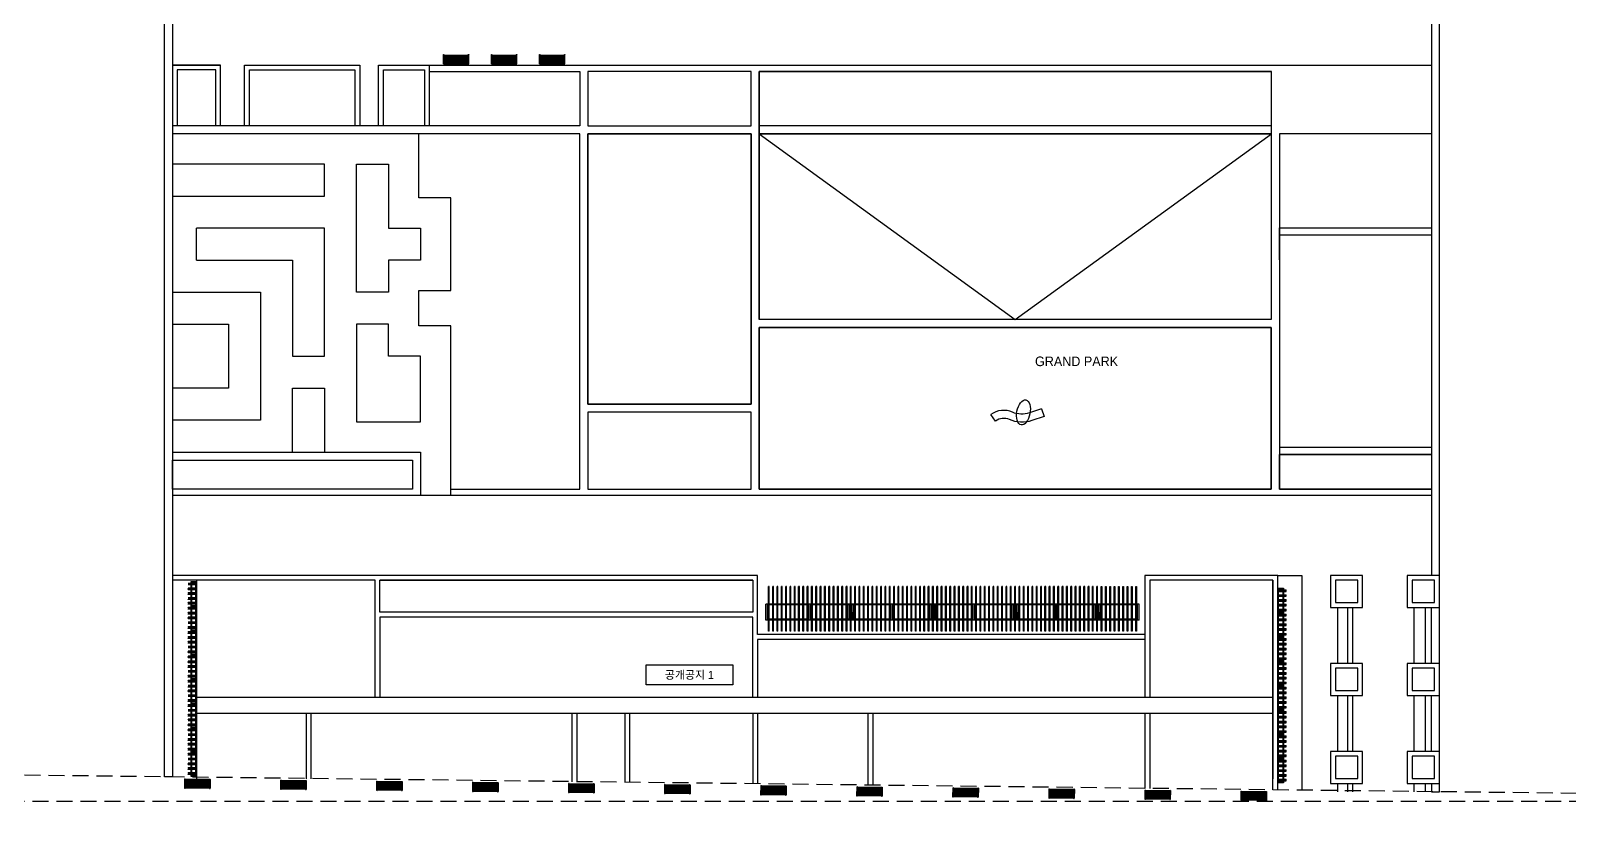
# Model space of a CAD drawing. Header units: millimetres. Extents: x -7616 to 421613, y 91067 to 341353.
# Drawn here: x 202489 to 298608, y 147866 to 196713 of the extents above; entities that cross this region are included whole.
import ezdxf
from ezdxf.enums import TextEntityAlignment as Align

# ---------------------------------------------------------------- set-up
doc = ezdxf.new("R2010")
doc.units = ezdxf.units.MM
doc.header["$LTSCALE"] = 500
doc.header["$MEASUREMENT"] = 0
doc.linetypes.add('H0', pattern=[0.3, 0.2, -0.1])
doc.linetypes.add('HOON1', pattern=[3, 2, -1])
doc.layers.get('0').update_dxf_attribs({"linetype": 'CONTINUOUS'})
for name, color, linetype in [('e-plan', 9, 'CONTINUOUS'), ('e-room-box', 7, 'CONTINUOUS'), ('e-text', 6, 'CONTINUOUS')]:
    doc.layers.add(name, color=color, linetype=linetype)
doc.styles.add('돋움', font='Dotum.ttf')

# ---------------------------------------------------------------- blocks, each defined once
blk = doc.blocks.new('파고라A')
at = {"layer": 'e-plan'}
for p, q in [((-2750, 1000), (-2750, 0)), ((-2750, 1000), (-2650, 1000)), ((-2650, 1000), (-2650, 0)), ((-2650, 1000), (-2590, 1000)), ((-2650, 517), (-2650, 1000)), ((-2650, 1000), (-2610, 1000)), ((-2590, 1700), (-2590, -1100)), ((-2590, 1700), (-2540, 1700)), ((-2540, 1700), (-2540, -1100)), ((-2540, 1000), (-2320, 1000)), ((-2320, 1700), (-2320, -1100)), ((-2320, 1700), (-2270, 1700)), ((-2270, 1700), (-2270, -1100)), ((-2270, 1000), (-2050, 1000)), ((-2050, 1700), (-2050, -1100)), ((-2050, 1700), (-2000, 1700)), ((-2000, 1700), (-2000, -1100)), ((-2000, 1000), (-1780, 1000)), ((-1780, 1700), (-1780, -1100)), ((-1780, 1700), (-1730, 1700)), ((-1730, 1700), (-1730, -1100)), ((-1730, 1000), (-1510, 1000)), ((-1510, 1700), (-1510, -1100)), ((-1510, 1700), (-1460, 1700)), ((-1460, 1700), (-1460, -1100)), ((-1460, 1000), (-1240, 1000)), ((-1240, 1700), (-1240, -1100)), ((-1240, 1700), (-1190, 1700)), ((-1190, 1700), (-1190, -1100)), ((-1190, 1000), (-970, 1000)), ((-970, 1700), (-970, -1100)), ((-970, 1700), (-920, 1700)), ((-920, 1700), (-920, -1100)), ((-920, 1000), (-700, 1000)), ((-700, 1700), (-700, -1100)), ((-700, 1700), (-650, 1700)), ((-650, 1700), (-650, -1100)), ((-650, 1000), (-430, 1000)), ((-430, 1700), (-430, -1100)), ((-430, 1700), (-380, 1700)), ((-380, 1700), (-380, -1100)), ((-380, 1000), (-160, 1000)), ((-160, 1700), (-160, -1100)), ((-160, 1700), (-110, 1700)), ((-110, 1700), (-110, -1100)), ((-110, 1000), (-50, 1000)), ((-90, 1000), (-50, 1000)), ((-50, 1000), (-50, 0)), ((-50, 1000), (50, 1000)), ((-50, 1000), (-50, 517)), ((50, 1000), (50, 0)), ((50, 1000), (110, 1000)), ((50, 1000), (90, 1000)), ((110, 1700), (110, -1100)), ((110, 1700), (160, 1700)), ((160, 1700), (160, -1100)), ((160, 1000), (380, 1000)), ((380, 1700), (380, -1100)), ((380, 1700), (430, 1700)), ((430, 1700), (430, -1100)), ((430, 1000), (650, 1000)), ((650, 1700), (650, -1100)), ((650, 1700), (700, 1700)), ((700, 1700), (700, -1100)), ((700, 1000), (920, 1000)), ((920, 1700), (920, -1100)), ((920, 1700), (970, 1700)), ((970, 1700), (970, -1100)), ((970, 1000), (1190, 1000)), ((1190, 1700), (1190, -1100)), ((1190, 1700), (1240, 1700)), ((1240, 1700), (1240, -1100)), ((1240, 1000), (1460, 1000)), ((1460, 1700), (1460, -1100)), ((1460, 1700), (1510, 1700)), ((1510, 1700), (1510, -1100)), ((1510, 1000), (1730, 1000)), ((1730, 1700), (1730, -1100)), ((1730, 1700), (1780, 1700)), ((1780, 1700), (1780, -1100)), ((1780, 1000), (2000, 1000)), ((2000, 1700), (2000, -1100)), ((2000, 1700), (2050, 1700)), ((2050, 1700), (2050, -1100)), ((2050, 1000), (2270, 1000)), ((2270, 1700), (2270, -1100)), ((2270, 1700), (2320, 1700)), ((2320, 1700), (2320, -1100)), ((2320, 1000), (2540, 1000)), ((2540, 1700), (2540, -1100)), ((2540, 1700), (2590, 1700)), ((2590, 1700), (2590, -1100)), ((2590, 1000), (2650, 1000)), ((2610, 1000), (2650, 1000)), ((2650, 1000), (2650, 0)), ((2650, 1000), (2750, 1000)), ((2650, 1000), (2650, 517)), ((2750, 1000), (2750, 0)), ((-2750, 0), (-2650, 0)), ((-2650, 950), (-2590, 950)), ((-2650, 50), (-2590, 50)), ((-2650, 0), (-2590, 0)), ((-2540, 950), (-2320, 950)), ((-2540, 50), (-2320, 50)), ((-2540, 0), (-2320, 0)), ((-2270, 950), (-2050, 950)), ((-2270, 50), (-2050, 50)), ((-2270, 0), (-2050, 0)), ((-2000, 950), (-1780, 950)), ((-2000, 50), (-1780, 50)), ((-2000, 0), (-1780, 0)), ((-1730, 950), (-1510, 950)), ((-1730, 50), (-1510, 50)), ((-1730, 0), (-1510, 0)), ((-1460, 950), (-1240, 950)), ((-1460, 50), (-1240, 50)), ((-1460, 0), (-1240, 0)), ((-1190, 950), (-970, 950)), ((-1190, 50), (-970, 50)), ((-1190, 0), (-970, 0)), ((-920, 950), (-700, 950)), ((-920, 50), (-700, 50)), ((-920, 0), (-700, 0)), ((-650, 950), (-430, 950)), ((-650, 50), (-430, 50)), ((-650, 0), (-430, 0)), ((-380, 950), (-160, 950)), ((-380, 50), (-160, 50)), ((-380, 0), (-160, 0)), ((-110, 950), (-50, 950)), ((-110, 50), (-50, 50)), ((-110, 0), (-50, 0)), ((-50, 0), (50, 0)), ((50, 950), (110, 950)), ((50, 50), (110, 50)), ((50, 0), (110, 0)), ((160, 950), (380, 950)), ((160, 50), (380, 50)), ((160, 0), (380, 0)), ((430, 950), (650, 950)), ((430, 50), (650, 50)), ((430, 0), (650, 0)), ((700, 950), (920, 950)), ((700, 50), (920, 50)), ((700, 0), (920, 0)), ((970, 950), (1190, 950)), ((970, 50), (1190, 50)), ((970, 0), (1190, 0)), ((1240, 950), (1460, 950)), ((1240, 50), (1460, 50)), ((1240, 0), (1460, 0)), ((1510, 950), (1730, 950)), ((1510, 50), (1730, 50)), ((1510, 0), (1730, 0)), ((1780, 950), (2000, 950)), ((1780, 50), (2000, 50)), ((1780, 0), (2000, 0)), ((2050, 950), (2270, 950)), ((2050, 50), (2270, 50)), ((2050, 0), (2270, 0)), ((2320, 950), (2540, 950)), ((2320, 50), (2540, 50)), ((2320, 0), (2540, 0)), ((2590, 950), (2650, 950)), ((2590, 50), (2650, 50)), ((2590, 0), (2650, 0)), ((2650, 0), (2750, 0)), ((-2590, -1100), (-2540, -1100)), ((-2320, -1100), (-2270, -1100)), ((-2050, -1100), (-2000, -1100)), ((-1780, -1100), (-1730, -1100)), ((-1510, -1100), (-1460, -1100)), ((-1240, -1100), (-1190, -1100)), ((-970, -1100), (-920, -1100)), ((-700, -1100), (-650, -1100)), ((-430, -1100), (-380, -1100)), ((-160, -1100), (-110, -1100)), ((110, -1100), (160, -1100)), ((380, -1100), (430, -1100)), ((650, -1100), (700, -1100)), ((920, -1100), (970, -1100)), ((1190, -1100), (1240, -1100)), ((1460, -1100), (1510, -1100)), ((1730, -1100), (1780, -1100)), ((2000, -1100), (2050, -1100)), ((2270, -1100), (2320, -1100)), ((2540, -1100), (2590, -1100))]:
    blk.add_line(p, q, dxfattribs=at)
blk = doc.blocks.new('base(양산물금)$0$chb5004')
at = {"layer": 'e-plan'}
for p, q in [((38, 4), (0, -30)), ((0, 0), (0, -560)), ((2, 4), (40, -30)), ((5, 5), (35, 5)), ((35, 5), (1565, 5)), ((40, 0), (40, -560)), ((1600, 5), (1560, -30)), ((1560, 0), (1560, -25)), ((1562, 4), (1600, -30)), ((1565, 5), (1595, 5)), ((1600, 0), (1600, -560)), ((0, -30), (1595, -30)), ((0, -115), (1600, -115)), ((5, -565), (35, -565)), ((40, -80), (59, -80)), ((40, -130), (1560, -130)), ((40, -190), (1560, -190)), ((40, -205), (1560, -205)), ((40, -265), (1560, -265)), ((40, -280), (1560, -280)), ((40, -340), (1560, -340)), ((40, -355), (1560, -355)), ((40, -415), (1560, -415)), ((40, -430), (1560, -430)), ((40, -490), (1560, -490)), ((40, -505), (1560, -505)), ((40, -540), (1560, -540)), ((59, -30), (59, -115)), ((111, -30), (111, -115)), ((111, -80), (161, -80)), ((161, -30), (161, -115)), ((214, -30), (214, -115)), ((214, -80), (264, -80)), ((264, -30), (264, -115)), ((316, -30), (316, -115)), ((316, -80), (366, -80)), ((366, -30), (366, -115)), ((418, -30), (418, -115)), ((418, -80), (468, -80)), ((468, -30), (468, -115)), ((520, -30), (520, -115)), ((520, -80), (570, -80)), ((570, -30), (570, -115)), ((622, -30), (622, -115)), ((622, -80), (672, -80)), ((672, -30), (672, -115)), ((724, -30), (724, -115)), ((724, -80), (774, -80)), ((774, -30), (774, -115)), ((826, -30), (826, -115)), ((826, -80), (876, -80)), ((876, -30), (876, -115)), ((929, -30), (929, -115)), ((929, -80), (979, -80)), ((979, -30), (979, -115)), ((1031, -30), (1031, -115)), ((1031, -80), (1081, -80)), ((1081, -30), (1081, -115)), ((1133, -30), (1133, -115)), ((1133, -80), (1183, -80)), ((1183, -30), (1183, -115)), ((1235, -30), (1235, -115)), ((1235, -80), (1285, -80)), ((1285, -30), (1285, -115)), ((1337, -30), (1337, -115)), ((1337, -80), (1387, -80)), ((1387, -30), (1387, -115)), ((1439, -30), (1439, -115)), ((1439, -80), (1489, -80)), ((1489, -30), (1489, -115)), ((1541, -30), (1541, -115)), ((1541, -80), (1560, -80)), ((1560, -25), (1560, -560)), ((1565, -565), (1595, -565))]:
    blk.add_line(p, q, dxfattribs=at)
for centre, start, end in [((5, 0), 90, 180), ((35, 0), 0, 90), ((1565, 0), 90, 180), ((1595, 0), 0, 90), ((5, -25), 180, 270), ((5, -560), 180, 270), ((35, -25), 270, 0), ((35, -560), 270, 0), ((1565, -25), 180, 270), ((1565, -560), 180, 270), ((1595, -25), 270, 0), ((1595, -560), 270, 0)]:
    blk.add_arc(centre, 5, start, end, dxfattribs=at)
blk = doc.blocks.new('A$C54231917')
for p, q in [((0, 0), (350, 0)), ((0, 0), (350, 0)), ((0, 0), (350, 0)), ((350, 0), (350, -100)), ((20, -100), (520, -100)), ((20, -116), (520, -116)), ((20, -184), (520, -184)), ((20, -200), (520, -200)), ((20, -400), (520, -400)), ((20, -416), (520, -416)), ((20, -484), (520, -484)), ((20, -500), (520, -500)), ((20, -700), (520, -700)), ((20, -716), (520, -716)), ((20, -784), (520, -784)), ((20, -800), (520, -800)), ((310, -40), (40, -40)), ((40, -116), (40, -184)), ((40, -416), (40, -484)), ((40, -716), (40, -784)), ((56, -116), (56, -184)), ((56, -416), (56, -484)), ((56, -716), (56, -784)), ((284, -116), (284, -184)), ((284, -416), (284, -484)), ((284, -716), (284, -784)), ((300, -116), (300, -184)), ((300, -416), (300, -484)), ((300, -716), (300, -784)), ((484, -116), (484, -184)), ((484, -416), (484, -484)), ((484, -716), (484, -784)), ((500, -116), (500, -184)), ((500, -416), (500, -484)), ((500, -716), (500, -784)), ((20, -1000), (520, -1000)), ((20, -1016), (520, -1016)), ((20, -1084), (520, -1084)), ((20, -1100), (520, -1100)), ((20, -1300), (520, -1300)), ((20, -1316), (520, -1316)), ((20, -1384), (520, -1384)), ((20, -1400), (520, -1400)), ((40, -1016), (40, -1084)), ((40, -1316), (40, -1384)), ((56, -1016), (56, -1084)), ((56, -1316), (56, -1384)), ((284, -1016), (284, -1084)), ((284, -1316), (284, -1384)), ((300, -1016), (300, -1084)), ((300, -1316), (300, -1384)), ((484, -1016), (484, -1084)), ((484, -1316), (484, -1384)), ((500, -1016), (500, -1084)), ((500, -1316), (500, -1384))]:
    blk.add_line(p, q)
for points in [[(350, -1400), (350, -1520), (0, -1520), (0, 0)], [(40, -40), (40, -100)], [(40, -184), (40, -116)], [(40, -400), (40, -200)], [(40, -484), (40, -416)], [(40, -700), (40, -500)], [(40, -784), (40, -716)], [(40, -1000), (40, -800)], [(310, -100), (310, -40)], [(310, -116), (310, -184)], [(310, -200), (310, -400)], [(310, -416), (310, -484)], [(310, -500), (310, -700)], [(310, -716), (310, -784)], [(310, -800), (310, -1000)], [(350, -116), (350, -184)], [(350, -200), (350, -400)], [(350, -416), (350, -484)], [(350, -500), (350, -700)], [(350, -716), (350, -784)], [(350, -800), (350, -1000)], [(40, -1084), (40, -1016)], [(40, -1300), (40, -1100)], [(40, -1384), (40, -1316)], [(310, -1400), (310, -1480), (40, -1480), (40, -1400)], [(310, -1016), (310, -1084)], [(310, -1100), (310, -1300)], [(310, -1316), (310, -1384)], [(350, -1016), (350, -1084)], [(350, -1100), (350, -1300)], [(350, -1316), (350, -1384)]]:
    blk.add_lwpolyline(points)
for centre, start, end in [((20, -108), 90, 270), ((20, -192), 90, 270), ((20, -408), 90, 270), ((20, -492), 90, 270), ((20, -708), 90, 270), ((20, -792), 90, 270), ((520, -108), 270, 90), ((520, -192), 270, 90), ((520, -408), 270, 90), ((520, -492), 270, 90), ((520, -708), 270, 90), ((520, -792), 270, 90), ((20, -1008), 90, 270), ((20, -1092), 90, 270), ((20, -1308), 90, 270), ((20, -1392), 90, 270), ((520, -1008), 270, 90), ((520, -1092), 270, 90), ((520, -1308), 270, 90), ((520, -1392), 270, 90)]:
    blk.add_arc(centre, 8, start, end)
blk = doc.blocks.new('A$C633402C3')
at = {"layer": 'e-plan'}
for p, q in [((206705, 102736), (206705, 98836)), ((189472, 80885), (189182, 81292)), ((192353, 81644), (192511, 81170)), ((216697, 76236), (207102, 76236)), ((174602, 71236), (138051, 71236)), ((150702, 70936), (138051, 70936)), ((174302, 70936), (151002, 70936)), ((195644, 68446), (195644, 69446)), ((195744, 69446), (195644, 69446)), ((195644, 68446), (195644, 69446)), ((195744, 69446), (195644, 69446)), ((195744, 68446), (195744, 69446)), ((195804, 69446), (195744, 69446)), ((195744, 68446), (195744, 69446)), ((195804, 69446), (195744, 69446)), ((195804, 69396), (195744, 69396)), ((195804, 69396), (195744, 69396)), ((196074, 69446), (195854, 69446)), ((196074, 69446), (195854, 69446)), ((196074, 69396), (195854, 69396)), ((196074, 69396), (195854, 69396)), ((196344, 69446), (196124, 69446)), ((196344, 69446), (196124, 69446)), ((196344, 69396), (196124, 69396)), ((196344, 69396), (196124, 69396)), ((196614, 69446), (196394, 69446)), ((196614, 69446), (196394, 69446)), ((196614, 69396), (196394, 69396)), ((196614, 69396), (196394, 69396)), ((196884, 69446), (196664, 69446)), ((196884, 69446), (196664, 69446)), ((196884, 69396), (196664, 69396)), ((196884, 69396), (196664, 69396)), ((197154, 69446), (196934, 69446)), ((197154, 69446), (196934, 69446)), ((197154, 69396), (196934, 69396)), ((197154, 69396), (196934, 69396)), ((197424, 69446), (197204, 69446)), ((197424, 69446), (197204, 69446)), ((197424, 69396), (197204, 69396)), ((197424, 69396), (197204, 69396)), ((197694, 69446), (197474, 69446)), ((197694, 69446), (197474, 69446)), ((197694, 69396), (197474, 69396)), ((197694, 69396), (197474, 69396)), ((197964, 69446), (197744, 69446)), ((197964, 69446), (197744, 69446)), ((197964, 69396), (197744, 69396)), ((197964, 69396), (197744, 69396)), ((198234, 69446), (198014, 69446)), ((198234, 69446), (198014, 69446)), ((198234, 69396), (198014, 69396)), ((198234, 69396), (198014, 69396)), ((198344, 69446), (198284, 69446)), ((198344, 69446), (198284, 69446)), ((198344, 69396), (198284, 69396)), ((198344, 69396), (198284, 69396)), ((198344, 68446), (198344, 69446)), ((198444, 69446), (198344, 69446)), ((198344, 68446), (198344, 69446)), ((198444, 69446), (198344, 69446)), ((198444, 68446), (198444, 69446)), ((198444, 68446), (198444, 69446)), ((210856, 65736), (210856, 69236)), ((211477, 65736), (211477, 69236)), ((211787, 65736), (211787, 69236)), ((215631, 65736), (215631, 69236)), ((216328, 65736), (216328, 69236)), ((195744, 68446), (195644, 68446)), ((195744, 68446), (195644, 68446)), ((195744, 68446), (195744, 68929)), ((195744, 68446), (195744, 68929)), ((195804, 68496), (195744, 68496)), ((195804, 68496), (195744, 68496)), ((195804, 68446), (195744, 68446)), ((195784, 68446), (195744, 68446)), ((195804, 68446), (195744, 68446)), ((195784, 68446), (195744, 68446)), ((196074, 68496), (195854, 68496)), ((196074, 68496), (195854, 68496)), ((196074, 68446), (195854, 68446)), ((196074, 68446), (195854, 68446)), ((196344, 68496), (196124, 68496)), ((196344, 68496), (196124, 68496)), ((196344, 68446), (196124, 68446)), ((196344, 68446), (196124, 68446)), ((196614, 68496), (196394, 68496)), ((196614, 68496), (196394, 68496)), ((196614, 68446), (196394, 68446)), ((196614, 68446), (196394, 68446)), ((196884, 68496), (196664, 68496)), ((196884, 68496), (196664, 68496)), ((196884, 68446), (196664, 68446)), ((196884, 68446), (196664, 68446)), ((197154, 68496), (196934, 68496)), ((197154, 68496), (196934, 68496)), ((197154, 68446), (196934, 68446)), ((197154, 68446), (196934, 68446)), ((197424, 68496), (197204, 68496)), ((197424, 68496), (197204, 68496)), ((197424, 68446), (197204, 68446)), ((197424, 68446), (197204, 68446)), ((197694, 68496), (197474, 68496)), ((197694, 68496), (197474, 68496)), ((197694, 68446), (197474, 68446)), ((197694, 68446), (197474, 68446)), ((197964, 68496), (197744, 68496)), ((197964, 68496), (197744, 68496)), ((197964, 68446), (197744, 68446)), ((197964, 68446), (197744, 68446)), ((198234, 68496), (198014, 68496)), ((198234, 68496), (198014, 68496)), ((198234, 68446), (198014, 68446)), ((198234, 68446), (198014, 68446)), ((198344, 68496), (198284, 68496)), ((198344, 68496), (198284, 68496)), ((198344, 68446), (198284, 68446)), ((198344, 68446), (198284, 68446)), ((198344, 68446), (198304, 68446)), ((198344, 68446), (198304, 68446)), ((198444, 68446), (198344, 68446)), ((198444, 68446), (198344, 68446)), ((198444, 68446), (198444, 68929)), ((198444, 68446), (198444, 68929)), ((210856, 60236), (210856, 63736)), ((211477, 60236), (211477, 63736)), ((211787, 60236), (211787, 63736)), ((215631, 60236), (215631, 63736)), ((216328, 60236), (216328, 63736)), ((210856, 57707), (210856, 58236)), ((211477, 57707), (211477, 58236)), ((211787, 57707), (211787, 58236)), ((215631, 57707), (215631, 58236)), ((216328, 57707), (216328, 58236))]:
    blk.add_line(p, q, dxfattribs=at)
for points in [[(138055, 188315), (138055, 58640), (137555, 58646), (137555, 188322)], [(216705, 188072), (216705, 71236)], [(216705, 58236), (216705, 57718), (217205, 57713), (217205, 188071)], [(141053, 99336), (141053, 103136), (138053, 103136), (141053, 103136)], [(142554, 99336), (142554, 103136), (149754, 103136), (149754, 99336)], [(150933, 99336), (150933, 103136), (153799, 103136), (216700, 103136)], [(154099, 99336), (154099, 103136)], [(154099, 102736), (163505, 102736), (163505, 99336), (138054, 99336)], [(140753, 99336), (140753, 102836), (138353, 102836), (138353, 99336)], [(142854, 99336), (142854, 102836), (149454, 102836), (149454, 99336)], [(151233, 99336), (151233, 102836), (153799, 102836), (153799, 99336)], [(206705, 102736), (174705, 102736), (174705, 98836)], [(206705, 99336), (174705, 99336)], [(155446, 76236), (155446, 76636), (163505, 76636), (163505, 98836), (138054, 98836)], [(155446, 76636), (155446, 86836), (153446, 86836), (153446, 89036), (155446, 89036), (155446, 94836), (153446, 94836), (153446, 98836)], [(206705, 98836), (206705, 87236), (174705, 87236), (174705, 98836), (206705, 98836)], [(216700, 98836), (207205, 98836), (207205, 76636)], [(138054, 94936), (147546, 94936), (147546, 96936), (138054, 96936)], [(139545, 90936), (139545, 92936)], [(139546, 90936), (145546, 90936), (145546, 84936), (147546, 84936), (147546, 92936), (139546, 92936)], [(216700, 92510), (207205, 92510), (207205, 92960), (216700, 92960)], [(207205, 90960), (207205, 92960)], [(138054, 88936), (143546, 88936), (143546, 80936), (138054, 80936)], [(138053, 86936), (141545, 86936), (141545, 82936), (138053, 82936)], [(206705, 86736), (174705, 86736), (174705, 76636), (206705, 76636), (206705, 86736)], [(145546, 78936), (145546, 82936), (147546, 82936), (147546, 78936)], [(138054, 78936), (153546, 78936), (153546, 76236)], [(216700, 79236), (207205, 79236), (207205, 76636), (216700, 76636), (207205, 76636), (207205, 78786), (216700, 78786), (207205, 78786)], [(153046, 76636), (138054, 76636), (138054, 78436), (153046, 78436), (153046, 76636)], [(207102, 76236), (138051, 76236)], [(216700, 76236), (207105, 76236), (138054, 76236)], [(198805, 67536), (174605, 67536), (174605, 71236), (138054, 71236)], [(207105, 57824), (207105, 71236), (198805, 71236), (198805, 63636)], [(207105, 71236), (208605, 71236), (208605, 57807)], [(150705, 63636), (150705, 70936), (138054, 70936)], [(139553, 70936), (139553, 58528)], [(206805, 57828), (206805, 70936), (199105, 70936), (199105, 63636)], [(206805, 70936), (206805, 58528)], [(216700, 69236), (216700, 65736)], [(174305, 63636), (174305, 68636), (151005, 68636), (151005, 63636)], [(198805, 67236), (174605, 67236), (174605, 63636)], [(139553, 63636), (206805, 63636)], [(216700, 63736), (216700, 60236)], [(139553, 62636), (206805, 62636)], [(146405, 62636), (146405, 58528)], [(146705, 62636), (146705, 58528)], [(163005, 62636), (163005, 58333)], [(163305, 62636), (163305, 58330)], [(166305, 62636), (166305, 58295)], [(166605, 62636), (166605, 58292)], [(174305, 62636), (174305, 58203)], [(174605, 62636), (174605, 58199)], [(181505, 62636), (181505, 58120)], [(181805, 62636), (181805, 58116)], [(198805, 62636), (198805, 57920)], [(199105, 62636), (199105, 57916)]]:
    blk.add_lwpolyline(points, dxfattribs=at)
for points in [[(164005, 102736), (164005, 99336), (174205, 99336), (174205, 102736)], [(174705, 102736), (206705, 102736), (206705, 87236), (174705, 87236)], [(164005, 98836), (174205, 98836), (174205, 81936), (164005, 81936)], [(164005, 81936), (174205, 81936), (174205, 98836), (164005, 98836)], [(151546, 92936), (153546, 92936), (153546, 90936), (151546, 90936), (151546, 88936), (149546, 88936), (149546, 94936), (149546, 96936), (151546, 96936)], [(149546, 80836), (153546, 80836), (153546, 84936), (151546, 84936), (151546, 86936), (149546, 86936)], [(174705, 86736), (206705, 86736), (206705, 76636), (174705, 76636)], [(164005, 76636), (174205, 76636), (174205, 81436), (164005, 81436)], [(212405, 71236), (210405, 71236), (210405, 69236), (212405, 69236)], [(217205, 71236), (215200, 71236), (215200, 69236), (217205, 69236)], [(174305, 68936), (151005, 68936), (151005, 70936), (174305, 70936)], [(196074, 70546), (196124, 70546), (196124, 67746), (196074, 67746)], [(196344, 70546), (196394, 70546), (196394, 67746), (196344, 67746)], [(196614, 70546), (196664, 70546), (196664, 67746), (196614, 67746)], [(196884, 70546), (196934, 70546), (196934, 67746), (196884, 67746)], [(197154, 70546), (197204, 70546), (197204, 67746), (197154, 67746)], [(197424, 70546), (197474, 70546), (197474, 67746), (197424, 67746)], [(197694, 70546), (197744, 70546), (197744, 67746), (197694, 67746)], [(197964, 70546), (198014, 70546), (198014, 67746), (197964, 67746)], [(198234, 70546), (198284, 70546), (198284, 67746), (198234, 67746)], [(212105, 70936), (210705, 70936), (210705, 69536), (212105, 69536)], [(216900, 70936), (215500, 70936), (215500, 69536), (216900, 69536)], [(212405, 65736), (210405, 65736), (210405, 63736), (212405, 63736)], [(212105, 65436), (210705, 65436), (210705, 64036), (212105, 64036)], [(217205, 65736), (215200, 65736), (215200, 63736), (217205, 63736)], [(216900, 65436), (215500, 65436), (215500, 64036), (216900, 64036)], [(212405, 60236), (210405, 60236), (210405, 58236), (212405, 58236)], [(212105, 59936), (210705, 59936), (210705, 58536), (212105, 58536)], [(217205, 60236), (215200, 60236), (215200, 58236), (217205, 58236)], [(216900, 59936), (215500, 59936), (215500, 58536), (216900, 58536)]]:
    blk.add_lwpolyline(points, close=True, dxfattribs=at)
for points in [[(192353, 81644), (191587, 81389, -0.184987), (190542, 81435, 0.263295), (189182, 81292, 3.798021)], [(192511, 81170), (191745, 80914, -0.184987), (190343, 80976, 0.263295), (189472, 80885, 0.263295)]]:
    blk.add_lwpolyline(points, format="xyb", dxfattribs=at)
at = {"layer": 'e-plan', "extrusion": (0, 0, -1)}
blk.add_ellipse((191217, 81424), major_axis=(-151, -777), ratio=0.522462, start_param=-1.570796, end_param=4.712389, dxfattribs=at)
at = {"layer": 'e-plan', "xscale": -1, "rotation": 180}
for p in [(154974, 103222), (157974, 103222), (160974, 103222)]:
    blk.add_blockref('base(양산물금)$0$chb5004', p, dxfattribs=at)
at = {"layer": 'e-plan', "xscale": -1}
for p in [(139553, 70841), (139553, 69321), (139553, 67801), (139553, 66281), (139553, 64761), (139553, 63241), (139553, 61721), (139553, 60201)]:
    blk.add_blockref('A$C54231917', p, dxfattribs=at)
at = {"layer": 'e-plan'}
for name, p, rotation in [('파고라A', (177874, 69446), 180), ('파고라A', (183004, 69446), 180), ('파고라A', (188134, 69446), 180), ('파고라A', (193264, 69446), 180), ('base(양산물금)$0$chb5004', (138804, 58507), 359.338399395155), ('base(양산물금)$0$chb5004', (144804, 58437), 359.338399395155), ('base(양산물금)$0$chb5004', (150803, 58368), 359.338399395155), ('base(양산물금)$0$chb5004', (156803, 58299), 359.338399395155), ('base(양산물금)$0$chb5004', (162803, 58229), 359.338399395155), ('base(양산물금)$0$chb5004', (168802, 58160), 359.338399395155), ('base(양산물금)$0$chb5004', (174802, 58091), 359.338399395155), ('base(양산물금)$0$chb5004', (180801, 58022), 359.338399395155), ('base(양산물금)$0$chb5004', (186801, 57952), 359.338399395155), ('base(양산물금)$0$chb5004', (192801, 57883), 359.338399395155), ('base(양산물금)$0$chb5004', (198800, 57814), 359.338399395155), ('base(양산물금)$0$chb5004', (204800, 57744), 359.338399395155)]:
    blk.add_blockref(name, p, dxfattribs=dict(at, rotation=rotation))
for p in [(207105, 70432), (207105, 68912), (207105, 67392), (207105, 65872), (207105, 64352), (207105, 62832), (207105, 61312), (207105, 59792)]:
    blk.add_blockref('A$C54231917', p, dxfattribs=at)
blk = doc.blocks.new('A$C5A682445')
at = {"layer": 'e-plan', "linetype": 'HOON1'}
blk.add_lwpolyline([(-90446, -166145), (-90407, -140868), (-90357, -109573), (-343202, -106610), (-343202, -106610), (-343202, -106610), (-343202, -106610), (-343202, -106610)], dxfattribs=at)

msp = doc.modelspace()

# ---------------------------------------------------------------- linework, layer by layer
at = {"layer": 'e-plan', "linetype": 'HOON1'}
msp.add_lwpolyline([(323797, 94768), (409847, 94768), (409847, 181518), (410697, 181518), (410697, 253918), (344747, 253918), (344747, 255818), (329747, 255818), (329747, 253918), (179497, 253918), (179497, 255818), (164497, 255818), (164497, 253918), (117603, 253918), (97628, 223277), (80248, 183824), (76797, 163139), (76797, 150818), (193597, 150818), (193597, 148568), (323797, 148568)], close=True, dxfattribs=at)
at = {"layer": 'e-plan'}
for points in [[(279997, 178668), (279997, 194168), (247997, 194168), (247997, 178668)], [(247997, 190268), (263997, 178668), (279997, 190268), (247997, 190268)]]:
    msp.add_lwpolyline(points, dxfattribs=at)
at = {"layer": 'e-room-box'}
msp.add_lwpolyline([(246352, 155828), (240935, 155828), (240935, 157078), (246352, 157078)], close=True, dxfattribs=at)
msp.add_lwpolyline([(246352, 155828), (240935, 155828), (240935, 157078), (246352, 157078)], close=True, dxfattribs=at)

# ---------------------------------------------------------------- block references
at = {"layer": 'e-plan', "linetype": 'H0'}
msp.add_blockref('A$C633402C3', (73291, 91433), dxfattribs=at)
at = {"layer": 'e-plan'}
msp.add_blockref('A$C5A682445', (414937, 258318), dxfattribs=at)

# ---------------------------------------------------------------- texts
at = {"layer": 'e-plan', "style": '돋움'}
msp.add_text('GRAND PARK', height=600, dxfattribs=at).set_placement((270422, 175751), align=Align.RIGHT)
at = {"layer": 'e-text', "style": '돋움'}
msp.add_text('공개공지 1', height=500, dxfattribs=at).set_placement((243634, 156453), align=Align.MIDDLE_CENTER)
msp.add_text('공개공지 1', height=500, dxfattribs=at).set_placement((243634, 156453), align=Align.MIDDLE_CENTER)

doc.saveas('drawing.dxf')
